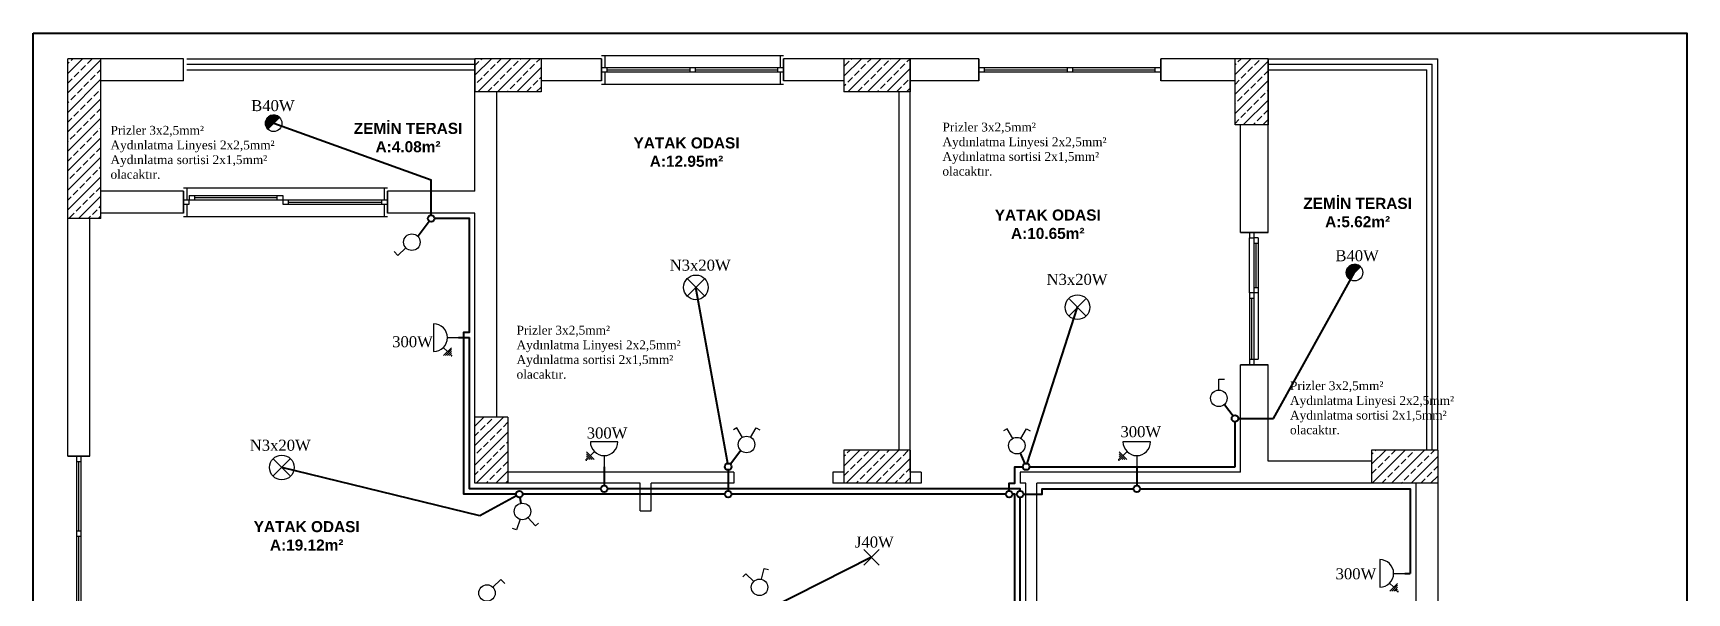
# Model space of a CAD drawing. Header units: centimetres. Extents: x 158658 to 162658, y -423569 to -420790.
# Drawn here: x 159706 to 161207, y -421792 to -421285 of the extents above; entities that cross this region are included whole.
import ezdxf

# ---------------------------------------------------------------- set-up
doc = ezdxf.new("R2010")
doc.units = ezdxf.units.CM
doc.header["$MEASUREMENT"] = 0
for name, color, linetype, lineweight in [('elinye', 5, 'Continuous', 40), ('elinyea', 4, 'Continuous', 40), ('ELİNYEPRİZ', 3, 'Continuous', 40), ('esembol', 4, 'Continuous', 30)]:
    doc.layers.add(name, color=color, linetype=linetype, lineweight=lineweight)
doc.layers.add('emimari', color=7, linetype='Continuous')
doc.layers.add('eyazi', color=2, linetype='Continuous')
doc.styles.add('WMF-Times New Roman TUR1', font='times.ttf')
pattern_1 = [(45, (23178.169, -111006.932), (-8.83883476, 8.83883476), []), (45, (23186.994, -111006.932), (-8.83883476, 8.83883476), [6, -2.5])]

# ---------------------------------------------------------------- blocks, each defined once
blk = doc.blocks.new('A$C4D852A17')
at = {"layer": 'esembol'}
for p, q in [((12.5, 27.3), (27.3, 12.5)), ((27.3, 27.3), (12.5, 12.5))]:
    blk.add_line(p, q, dxfattribs=at)
blk.add_circle((19.9, 19.9), 11.2, dxfattribs=at)
blk = doc.blocks.new('A tip armatür')
at = {"layer": 'esembol'}
for p, q in [((-0.071, 0.071), (0.071, -0.071)), ((0.071, 0.071), (-0.071, -0.071))]:
    blk.add_line(p, q, dxfattribs=at)
blk = doc.blocks.new('A$C6CE01626')
at = {"layer": 'esembol'}
h = blk.add_hatch(color=256, dxfattribs=at)
edge = h.paths.add_edge_path()
edge.add_arc((15.7, 7.5), 7.5, 45, 180)
edge.add_arc((15.7, 7.5), 7.5, 180, 225)
edge.add_line((10.4, 2.2), (21, 12.8))
blk.add_line((10.4, 2.2), (21, 12.8), dxfattribs=at)
blk.add_lwpolyline([(21, 12.8, 0.668179), (8.2, 7.5, 0.198912), (10.4, 2.2)], format="xyb", close=True, dxfattribs=at)
blk.add_circle((15.7, 7.5), 7.5, dxfattribs=at)
blk = doc.blocks.new('toprakli priz')
at = {"layer": 'esembol'}
for p, q in [((0, 0), (0, 0.1)), ((0.088, -0.037), (0.126, 0.001)), ((0.161, -0.034), (0.091, 0.036)), ((0.161, -0.017), (0.108, 0.036)), ((0.161, 0.001), (0.126, 0.036)), ((0.161, 0.019), (0.144, 0.036)), ((0.166, 0.041), (0.158, 0.04)), ((0.165, 0.033), (0.158, 0.04)), ((0.165, 0.033), (0.166, 0.041)), ((-0.125, -0.125), (0.125, -0.125))]:
    blk.add_line(p, q, dxfattribs=at)
blk.add_arc((0, -0.125), 0.125, 0, 180, dxfattribs=at)
blk = doc.blocks.new('adi anahtar')
at = {"layer": 'esembol'}
for p, q in [((0, 0.175), (0.05, 0.175)), ((0, 0.075), (0, 0.175))]:
    blk.add_line(p, q, dxfattribs=at)
blk.add_circle((0, 0), 0.075, dxfattribs=at)
blk = doc.blocks.new('komutator anahtar')
at = {"layer": 'esembol'}
for p, q in [((-0.087, 0.152), (-0.12, 0.133)), ((-0.037, 0.065), (-0.087, 0.152)), ((0.037, 0.065), (0.087, 0.152)), ((0.087, 0.152), (0.12, 0.133))]:
    blk.add_line(p, q, dxfattribs=at)
blk.add_circle((0, 0), 0.075, dxfattribs=at)

msp = doc.modelspace()

# ---------------------------------------------------------------- hatches: boundary and pattern name
at = {"layer": 'emimari', "ltscale": 2}
h = msp.add_hatch(dxfattribs=at)
h.set_pattern_fill('JIS_STN_2.5', color=256, scale=5, style=0)
h.set_pattern_definition(pattern_1)
h.paths.add_polyline_path([(159767.7, -421307.9), (159737.7, -421307.9), (159737.7, -421452.9), (159767.7, -421452.9)])
h = msp.add_hatch(dxfattribs=at)
h.set_pattern_fill('JIS_STN_2.5', color=256, scale=5, style=0)
h.set_pattern_definition(pattern_1)
h.paths.add_polyline_path([(160107.2, -421307.9), (160107.2, -421337.9), (160167.2, -421337.9), (160167.2, -421307.9)])
h = msp.add_hatch(dxfattribs=at)
h.set_pattern_fill('JIS_STN_2.5', color=256, scale=5, style=0)
h.set_pattern_definition(pattern_1)
h.paths.add_polyline_path([(160442.2, -421307.9), (160442.2, -421337.9), (160502.2, -421337.9), (160502.2, -421307.9)])
h = msp.add_hatch(dxfattribs=at)
h.set_pattern_fill('JIS_STN_2.5', color=256, scale=5, style=0)
h.set_pattern_definition(pattern_1)
h.paths.add_polyline_path([(160797.2, -421367.9), (160827.2, -421367.9), (160827.2, -421307.9), (160797.2, -421307.9)])
h = msp.add_hatch(dxfattribs=at)
h.set_pattern_fill('JIS_STN_2.5', color=256, scale=5, style=0)
h.set_pattern_definition(pattern_1)
h.paths.add_polyline_path([(160137.2, -421632.9), (160107.2, -421632.9), (160107.2, -421692.9), (160137.2, -421692.9)])
h = msp.add_hatch(dxfattribs=at)
h.set_pattern_fill('JIS_STN_2.5', color=256, scale=5, style=0)
h.set_pattern_definition(pattern_1)
h.paths.add_polyline_path([(160442.2, -421662.9), (160442.2, -421692.9), (160502.2, -421692.9), (160502.2, -421662.9)])
h = msp.add_hatch(dxfattribs=at)
h.set_pattern_fill('JIS_STN_2.5', color=256, scale=5, style=0)
h.set_pattern_definition(pattern_1)
h.paths.add_polyline_path([(160921.2, -421662.9), (160921.2, -421692.9), (160981.2, -421692.9), (160981.2, -421662.9)])

# ---------------------------------------------------------------- linework, layer by layer
at = {"layer": 'elinye', "ltscale": 2}
msp.add_lwpolyline([(159706.1, -421284.7), (161207.4, -421284.7), (161207.4, -423502), (159706.1, -423502)], close=True, dxfattribs=at)
at = {"layer": 'elinyea', "ltscale": 2}
for p, q in [((159924.6, -421366.5), (160067.4, -421417.9)), ((160067.4, -421449.9), (160067.4, -421417.9)), ((160055.6, -421468.7), (160065.6, -421455.3)), ((160832.2, -421634.2), (160905.7, -421501.9)), ((160336.7, -421675), (160307.8, -421515.3)), ((160608.4, -421675.1), (160654.2, -421533.3)), ((160787.5, -421621.5), (160795.4, -421631.8)), ((160797.2, -421677.9), (160797.2, -421637.2)), ((160800.2, -421634.2), (160832.2, -421634.2)), ((160348.7, -421663.3), (160339.1, -421675.6)), ((160602.1, -421665.6), (160606.3, -421675.2)), ((160111.7, -421722.5), (159931.9, -421678.6)), ((160337.2, -421680.9), (160337.2, -421699.9)), ((160144.8, -421704.4), (160111.7, -421722.5)), ((160148, -421705.9), (160149, -421711.1)), ((160467.2, -421760.1), (160375.2, -421806.4))]:
    msp.add_line(p, q, dxfattribs=at)
for points in [[(160144.5, -421702.9), (160097.2, -421702.9), (160097.2, -421555.9), (160102.2, -421555.9), (160102.2, -421452.9), (160070.4, -421452.9)], [(160592.2, -421699.9), (160592.2, -421692.9), (160597.2, -421692.9), (160597.2, -421677.9), (160604.5, -421677.9)], [(160610.5, -421677.9), (160797.2, -421677.9)], [(160334.2, -421702.9), (160150.5, -421702.9)], [(160589.2, -421702.9), (160340.2, -421702.9)], [(160597.2, -421932.5), (160597.2, -421702.9), (160595.2, -421702.9)]]:
    msp.add_lwpolyline(points, dxfattribs=at)
for centre in [(160067.4, -421452.9), (160797.2, -421634.2), (160337.2, -421677.9), (160607.5, -421677.9), (160147.5, -421702.9), (160337.2, -421702.9), (160592.2, -421702.9)]:
    msp.add_circle(centre, 3, dxfattribs=at)
at = {"layer": 'ELİNYEPRİZ', "ltscale": 2}
for p, q in [((160092.2, -421560.9), (160102.2, -421560.9)), ((160224.5, -421677.9), (160224.5, -421694.9)), ((160708, -421677.9), (160708, -421694.9)), ((160951.2, -421774.7), (160956.2, -421774.7))]:
    msp.add_line(p, q, dxfattribs=at)
for points in [[(160221.5, -421697.9), (160102.2, -421697.9), (160102.2, -421560.9)], [(160602.2, -421699.9), (160602.2, -421697.9), (160227.5, -421697.9)], [(160605.2, -421702.9), (160622.2, -421702.9), (160622.2, -421697.9), (160705, -421697.9)], [(160711, -421697.9), (160956.2, -421697.9), (160956.2, -421774.7)], [(160602.2, -422011), (160602.2, -421705.9)]]:
    msp.add_lwpolyline(points, dxfattribs=at)
for centre in [(160224.5, -421697.9), (160602.2, -421702.9), (160708, -421697.9)]:
    msp.add_circle(centre, 3, dxfattribs=at)
at = {"layer": 'emimari', "ltscale": 2}
for p, q in [((159767.7, -421307.9), (159737.7, -421307.9)), ((159737.7, -421452.9), (159737.7, -421307.9)), ((159842.7, -421307.9), (159767.7, -421307.9)), ((159767.7, -421452.9), (159767.7, -421307.9)), ((159842.7, -421327.9), (159842.7, -421307.9)), ((159845.7, -421307.9), (160107.2, -421307.9)), ((160222.2, -421307.9), (160107.2, -421307.9)), ((160107.2, -421427.9), (160107.2, -421307.9)), ((160167.2, -421307.9), (160107.2, -421307.9)), ((160107.2, -421307.9), (160107.2, -421337.9)), ((160167.2, -421307.9), (160167.2, -421337.9)), ((160222.2, -421304.9), (160387.2, -421304.9)), ((160222.2, -421307.9), (160222.2, -421327.9)), ((160222.2, -421327.9), (160222.2, -421307.9)), ((160222.2, -421327.9), (160222.2, -421307.9)), ((160222.2, -421327.9), (160222.2, -421307.9)), ((160222.2, -421307.9), (160222.2, -421327.9)), ((160225.2, -421304.9), (160225.2, -421315.9)), ((160384.2, -421304.9), (160384.2, -421315.9)), ((160564.7, -421307.9), (160387.2, -421307.9)), ((160387.2, -421307.9), (160387.2, -421327.9)), ((160387.2, -421327.9), (160387.2, -421307.9)), ((160387.2, -421327.9), (160387.2, -421307.9)), ((160387.2, -421327.9), (160387.2, -421307.9)), ((160387.2, -421307.9), (160387.2, -421327.9)), ((160502.2, -421307.9), (160442.2, -421307.9)), ((160442.2, -421307.9), (160442.2, -421337.9)), ((160502.2, -421682.9), (160502.2, -421307.9)), ((160502.2, -421307.9), (160502.2, -421337.9)), ((160564.7, -421307.9), (160564.7, -421327.9)), ((160564.7, -421327.9), (160564.7, -421307.9)), ((160564.7, -421327.9), (160564.7, -421307.9)), ((160564.7, -421327.9), (160564.7, -421307.9)), ((160564.7, -421307.9), (160564.7, -421327.9)), ((160827.2, -421307.9), (160729.7, -421307.9)), ((160729.7, -421307.9), (160729.7, -421327.9)), ((160729.7, -421327.9), (160729.7, -421307.9)), ((160729.7, -421327.9), (160729.7, -421307.9)), ((160729.7, -421327.9), (160729.7, -421307.9)), ((160729.7, -421307.9), (160729.7, -421327.9)), ((160827.2, -421307.9), (160797.2, -421307.9)), ((160797.2, -421367.9), (160797.2, -421307.9)), ((160827.2, -421465.4), (160827.2, -421307.9)), ((160827.2, -421307.9), (160981.2, -421307.9)), ((160827.2, -421307.9), (160827.2, -421367.9)), ((160981.2, -421662.9), (160981.2, -421307.9)), ((159845.7, -421312.9), (160107.2, -421312.9)), ((159845.7, -421317.9), (160107.2, -421317.9)), ((160222.2, -421315.9), (160387.2, -421315.9)), ((160222.2, -421319.9), (160387.2, -421319.9)), ((160225.2, -421319.9), (160225.2, -421330.9)), ((160227.2, -421319.9), (160227.2, -421315.9)), ((160227.2, -421317.9), (160302.2, -421317.9)), ((160302.2, -421315.9), (160302.2, -421319.9)), ((160307.2, -421315.9), (160307.2, -421319.9)), ((160307.2, -421317.9), (160382.2, -421317.9)), ((160382.2, -421319.9), (160382.2, -421315.9)), ((160384.2, -421319.9), (160384.2, -421330.9)), ((160564.7, -421315.9), (160729.7, -421315.9)), ((160564.7, -421319.9), (160729.7, -421319.9)), ((160569.7, -421319.9), (160569.7, -421315.9)), ((160569.7, -421317.9), (160644.7, -421317.9)), ((160644.7, -421315.9), (160644.7, -421319.9)), ((160649.7, -421315.9), (160649.7, -421319.9)), ((160649.7, -421317.9), (160724.7, -421317.9)), ((160724.7, -421319.9), (160724.7, -421315.9)), ((160827.2, -421312.9), (160976.2, -421312.9)), ((160827.2, -421317.9), (160971.2, -421317.9)), ((160971.2, -421662.9), (160971.2, -421317.9)), ((160976.2, -421662.9), (160976.2, -421312.9)), ((159842.7, -421327.9), (159767.7, -421327.9)), ((160167.2, -421337.9), (160107.2, -421337.9)), ((160127.2, -421632.9), (160127.2, -421337.9)), ((160222.2, -421327.9), (160167.2, -421327.9)), ((160222.2, -421330.9), (160387.2, -421330.9)), ((160442.2, -421327.9), (160387.2, -421327.9)), ((160502.2, -421337.9), (160442.2, -421337.9)), ((160492.2, -421622.9), (160492.2, -421337.9)), ((160564.7, -421327.9), (160502.2, -421327.9)), ((160797.2, -421327.9), (160729.7, -421327.9)), ((160827.2, -421367.9), (160797.2, -421367.9)), ((160802.2, -421465.4), (160802.2, -421367.9)), ((159842.7, -421427.9), (159767.7, -421427.9)), ((159842.7, -421424.9), (160027.7, -421424.9)), ((159842.7, -421447.9), (159842.7, -421427.9)), ((159842.7, -421427.9), (159842.7, -421447.9)), ((159842.7, -421447.9), (159842.7, -421427.9)), ((159842.7, -421447.9), (159842.7, -421427.9)), ((159842.7, -421447.9), (159842.7, -421427.9)), ((159842.7, -421427.9), (159842.7, -421447.9)), ((159845.7, -421424.9), (159845.7, -421435.9)), ((160024.7, -421424.9), (160024.7, -421435.9)), ((160107.2, -421427.9), (160027.7, -421427.9)), ((160027.7, -421447.9), (160027.7, -421427.9)), ((160027.7, -421427.9), (160027.7, -421447.9)), ((160027.7, -421447.9), (160027.7, -421427.9)), ((160027.7, -421447.9), (160027.7, -421427.9)), ((160027.7, -421447.9), (160027.7, -421427.9)), ((160027.7, -421427.9), (160027.7, -421447.9)), ((159842.7, -421435.9), (159847.7, -421435.9)), ((159842.7, -421439.9), (159847.7, -421439.9)), ((159845.7, -421439.9), (159845.7, -421450.9)), ((159847.7, -421431.9), (159932.7, -421431.9)), ((159847.7, -421431.9), (159847.7, -421435.9)), ((159847.7, -421439.9), (159847.7, -421435.9)), ((159847.7, -421435.9), (159932.7, -421435.9)), ((159852.7, -421431.9), (159852.7, -421435.9)), ((159852.7, -421433.9), (159927.7, -421433.9)), ((159927.7, -421435.9), (159927.7, -421431.9)), ((159932.7, -421431.9), (159932.7, -421435.9)), ((159932.7, -421435.9), (160027.7, -421435.9)), ((159932.7, -421435.9), (159932.7, -421439.9)), ((159932.7, -421439.9), (160027.7, -421439.9)), ((159937.7, -421435.9), (159937.7, -421439.9)), ((159937.7, -421437.9), (160022.7, -421437.9)), ((160022.7, -421439.9), (160022.7, -421435.9)), ((160024.7, -421439.9), (160024.7, -421450.9)), ((159767.7, -421452.9), (159737.7, -421452.9)), ((159737.7, -421668.5), (159737.7, -421452.9)), ((159757.7, -421668.5), (159757.7, -421452.9)), ((159842.7, -421447.9), (159767.7, -421447.9)), ((159842.7, -421450.9), (160027.7, -421450.9)), ((160107.2, -421447.9), (160027.7, -421447.9)), ((160107.2, -421692.9), (160107.2, -421447.9)), ((160802.2, -421465.4), (160827.2, -421465.4)), ((160827.2, -421465.4), (160802.2, -421465.4)), ((160802.2, -421465.4), (160827.2, -421465.4)), ((160802.2, -421465.4), (160827.2, -421465.4)), ((160802.2, -421465.4), (160827.2, -421465.4)), ((160827.2, -421465.4), (160802.2, -421465.4)), ((160810.2, -421465.4), (160810.2, -421470.4)), ((160810.2, -421470.4), (160814.2, -421470.4)), ((160810.2, -421520.4), (160810.2, -421470.4)), ((160814.2, -421465.4), (160814.2, -421470.4)), ((160814.2, -421470.4), (160814.2, -421520.4)), ((160818.2, -421470.4), (160814.2, -421470.4)), ((160818.2, -421475.4), (160814.2, -421475.4)), ((160816.2, -421475.4), (160816.2, -421515.4)), ((160818.2, -421470.4), (160818.2, -421520.4)), ((160810.2, -421520.4), (160810.2, -421585.4)), ((160814.2, -421520.4), (160810.2, -421520.4)), ((160814.2, -421515.4), (160818.2, -421515.4)), ((160814.2, -421520.4), (160814.2, -421585.4)), ((160818.2, -421520.4), (160814.2, -421520.4)), ((160818.2, -421520.4), (160818.2, -421580.4)), ((160814.2, -421525.4), (160810.2, -421525.4)), ((160812.2, -421525.4), (160812.2, -421580.4)), ((160810.2, -421580.4), (160814.2, -421580.4)), ((160814.2, -421580.4), (160818.2, -421580.4)), ((160802.2, -421682.9), (160802.2, -421585.4)), ((160802.2, -421585.4), (160827.2, -421585.4)), ((160827.2, -421585.4), (160802.2, -421585.4)), ((160802.2, -421585.4), (160827.2, -421585.4)), ((160802.2, -421585.4), (160827.2, -421585.4)), ((160802.2, -421585.4), (160827.2, -421585.4)), ((160827.2, -421585.4), (160802.2, -421585.4)), ((160827.2, -421672.9), (160827.2, -421585.4)), ((160492.2, -421662.9), (160492.2, -421622.9)), ((160492.2, -421622.9), (160492.2, -421622.9)), ((160137.2, -421632.9), (160107.2, -421632.9)), ((160107.2, -421692.9), (160107.2, -421632.9)), ((160137.2, -421632.9), (160137.2, -421692.9)), ((159757.7, -421668.5), (159737.7, -421668.5)), ((159757.7, -421668.5), (159737.7, -421668.5)), ((159757.7, -421668.5), (159737.7, -421668.5)), ((159737.7, -421668.5), (159757.7, -421668.5)), ((159745.7, -421808.5), (159745.7, -421668.5)), ((159749.7, -421808.5), (159749.7, -421668.5)), ((160502.2, -421662.9), (160442.2, -421662.9)), ((160442.2, -421662.9), (160442.2, -421692.9)), ((160502.2, -421662.9), (160502.2, -421692.9)), ((160981.2, -421662.9), (160921.2, -421662.9)), ((160921.2, -421662.9), (160921.2, -421692.9)), ((160981.2, -421662.9), (160981.2, -421692.9)), ((159749.7, -421673.5), (159745.7, -421673.5)), ((159747.7, -421736), (159747.7, -421673.5)), ((160342.2, -421682.9), (160137.2, -421682.9)), ((160342.2, -421682.9), (160342.2, -421692.9)), ((160442.2, -421682.9), (160432.2, -421682.9)), ((160432.2, -421682.9), (160432.2, -421692.9)), ((160512.2, -421682.9), (160502.2, -421682.9)), ((160512.2, -421682.9), (160512.2, -421692.9)), ((160802.2, -421682.9), (160602.2, -421682.9)), ((160602.2, -421682.9), (160602.2, -421692.9)), ((160921.2, -421672.9), (160827.2, -421672.9)), ((160257.2, -421692.9), (160107.2, -421692.9)), ((160137.2, -421692.9), (160107.2, -421692.9)), ((160257.2, -421717.9), (160257.2, -421692.9)), ((160342.2, -421692.9), (160267.2, -421692.9)), ((160267.2, -421717.9), (160267.2, -421692.9)), ((160342.2, -421692.9), (160342.2, -421692.9)), ((160512.2, -421692.9), (160432.2, -421692.9)), ((160502.2, -421692.9), (160442.2, -421692.9)), ((160607.2, -421692.9), (160602.2, -421692.9)), ((160602.2, -421692.9), (160602.2, -421692.9)), ((160607.2, -421840.5), (160607.2, -421692.9)), ((160921.2, -421692.9), (160617.2, -421692.9)), ((160617.2, -421840.5), (160617.2, -421692.9)), ((160981.2, -421692.9), (160921.2, -421692.9)), ((160961.2, -421692.9), (160961.2, -421856.4)), ((160981.2, -421692.9), (160981.2, -421856.4)), ((160257.2, -421717.9), (160267.2, -421717.9)), ((159745.7, -421736), (159749.7, -421736)), ((159745.7, -421741), (159749.7, -421741)), ((159747.7, -421803.5), (159747.7, -421741))]:
    msp.add_line(p, q, dxfattribs=at)

# ---------------------------------------------------------------- block references
at = {"layer": 'esembol'}
for name, p in [('A$C6CE01626', (159908.8, -421374)), ('A$C4D852A17', (160287.9, -421535.2)), ('A$C6CE01626', (160890, -421509.4)), ('A$C4D852A17', (160634.3, -421553.2)), ('A$C4D852A17', (159912, -421698.5))]:
    msp.add_blockref(name, p, dxfattribs=at)
at = {"layer": 'esembol', "zscale": 100}
for name, p, xscale, yscale, rotation in [('adi anahtar', (160050, -421474.3), 100.0000000000047, 100.0000000000582, 133.6463546563765), ('toprakli priz', (160082.2, -421560.9), 100, 100, 270), ('toprakli priz', (160224.5, -421667.9), 100, 100, 180), ('toprakli priz', (160708, -421667.9), 100, 100, 180), ('komutator anahtar', (160150.4, -421718.5), 99.9999999999945, 99.99999999994179, 191.9552612174005), ('adi anahtar', (160118.2, -421792.5), 99.99999999999842, 100, 313.9416441410529), ('komutator anahtar', (160365.6, -421787.3), 100.0000000000034, 100, 15.68593395181186), ('toprakli priz', (160941.2, -421774.7), 100, 100, 270)]:
    msp.add_blockref(name, p, dxfattribs=dict(at, xscale=xscale, yscale=yscale, rotation=rotation))
at = {"layer": 'esembol', "xscale": 100, "yscale": 100, "zscale": 100}
for name, p in [('adi anahtar', (160782.5, -421615.9)), ('komutator anahtar', (160353.8, -421657.8)), ('komutator anahtar', (160599.1, -421658.8)), ('A tip armatür', (160467.2, -421760.1))]:
    msp.add_blockref(name, p, dxfattribs=at)

# ---------------------------------------------------------------- texts
at = {"layer": 'emimari', "char_height": 10, "width": 721.5, "attachment_point": 8}
for s, insert in [('{\\fArial|b1|i0|c162|p34;ZEMİN TERASI\\PA:4.08m²}', (160046.5, -421392.9)), ('{\\fArial|b1|i0|c162|p34;YATAK ODASI\\PA:12.95m²}', (160299.3, -421406.1)), ('{\\fArial|b1|i0|c162|p34;YATAK ODASI\\PA:10.65m²}', (160627.2, -421471.5)), ('{\\fArial|b1|i0|c162|p34;ZEMİN TERASI\\PA:5.62m²}', (160908.5, -421460.9)), ('{\\fArial|b1|i0|c162|p34;YATAK ODASI\\PA:19.12m²}', (159954.5, -421754.1))]:
    msp.add_mtext(s, dxfattribs=dict(at, insert=insert))
at = {"layer": 'eyazi', "char_height": 10, "width": 119.519, "attachment_point": 7, "style": 'WMF-Times New Roman TUR1'}
for s, insert in [('{\\fTimes New Roman Tur|b0|i0|c162|p18;B40W}', (159904.1, -421355.7)), ('{\\fTimes New Roman Tur|b0|i0|c162|p18;N3x20W}', (160284, -421500.4)), ('{\\fTimes New Roman Tur|b0|i0|c162|p18;B40W}', (160888.3, -421491.8)), ('{\\fTimes New Roman Tur|b0|i0|c162|p18;N3x20W}', (160626.1, -421513.3)), ('{\\fTimes New Roman Tur|b0|i0|c162|p18;300W}', (160032.1, -421569.8)), ('{\\fTimes New Roman Tur|b0|i0|c162|p18;N3x20W}', (159902.8, -421663.7)), ('{\\fTimes New Roman Tur|b0|i0|c162|p18;300W}', (160208.7, -421652.6)), ('{\\fTimes New Roman Tur|b0|i0|c162|p18;300W}', (160693.2, -421651.4)), ('{\\fTimes New Roman Tur|b0|i0|c162|p18;J40W}', (160452.2, -421751.5)), ('{\\fTimes New Roman Tur|b0|i0|c162|p18;300W}', (160888.5, -421780.3))]:
    msp.add_mtext(s, dxfattribs=dict(at, insert=insert))
at = {"layer": 'eyazi', "linetype": 'Continuous', "ltscale": 100, "char_height": 8, "width": 156.34, "attachment_point": 7, "style": 'WMF-Times New Roman TUR1'}
for insert in [(159776.4, -421417), (160531.6, -421414.1), (160145, -421598.3), (160847.1, -421648.7)]:
    msp.add_mtext('{\\fTimes New Roman|b0|i0|c162|p18;Prizler 3x2,5mm²\\PAydınlatma Linyesi 2x2,5mm²\\PAydınlatma sortisi 2x1,5mm² olacaktır.}', dxfattribs=dict(at, insert=insert))

doc.saveas('drawing.dxf')
